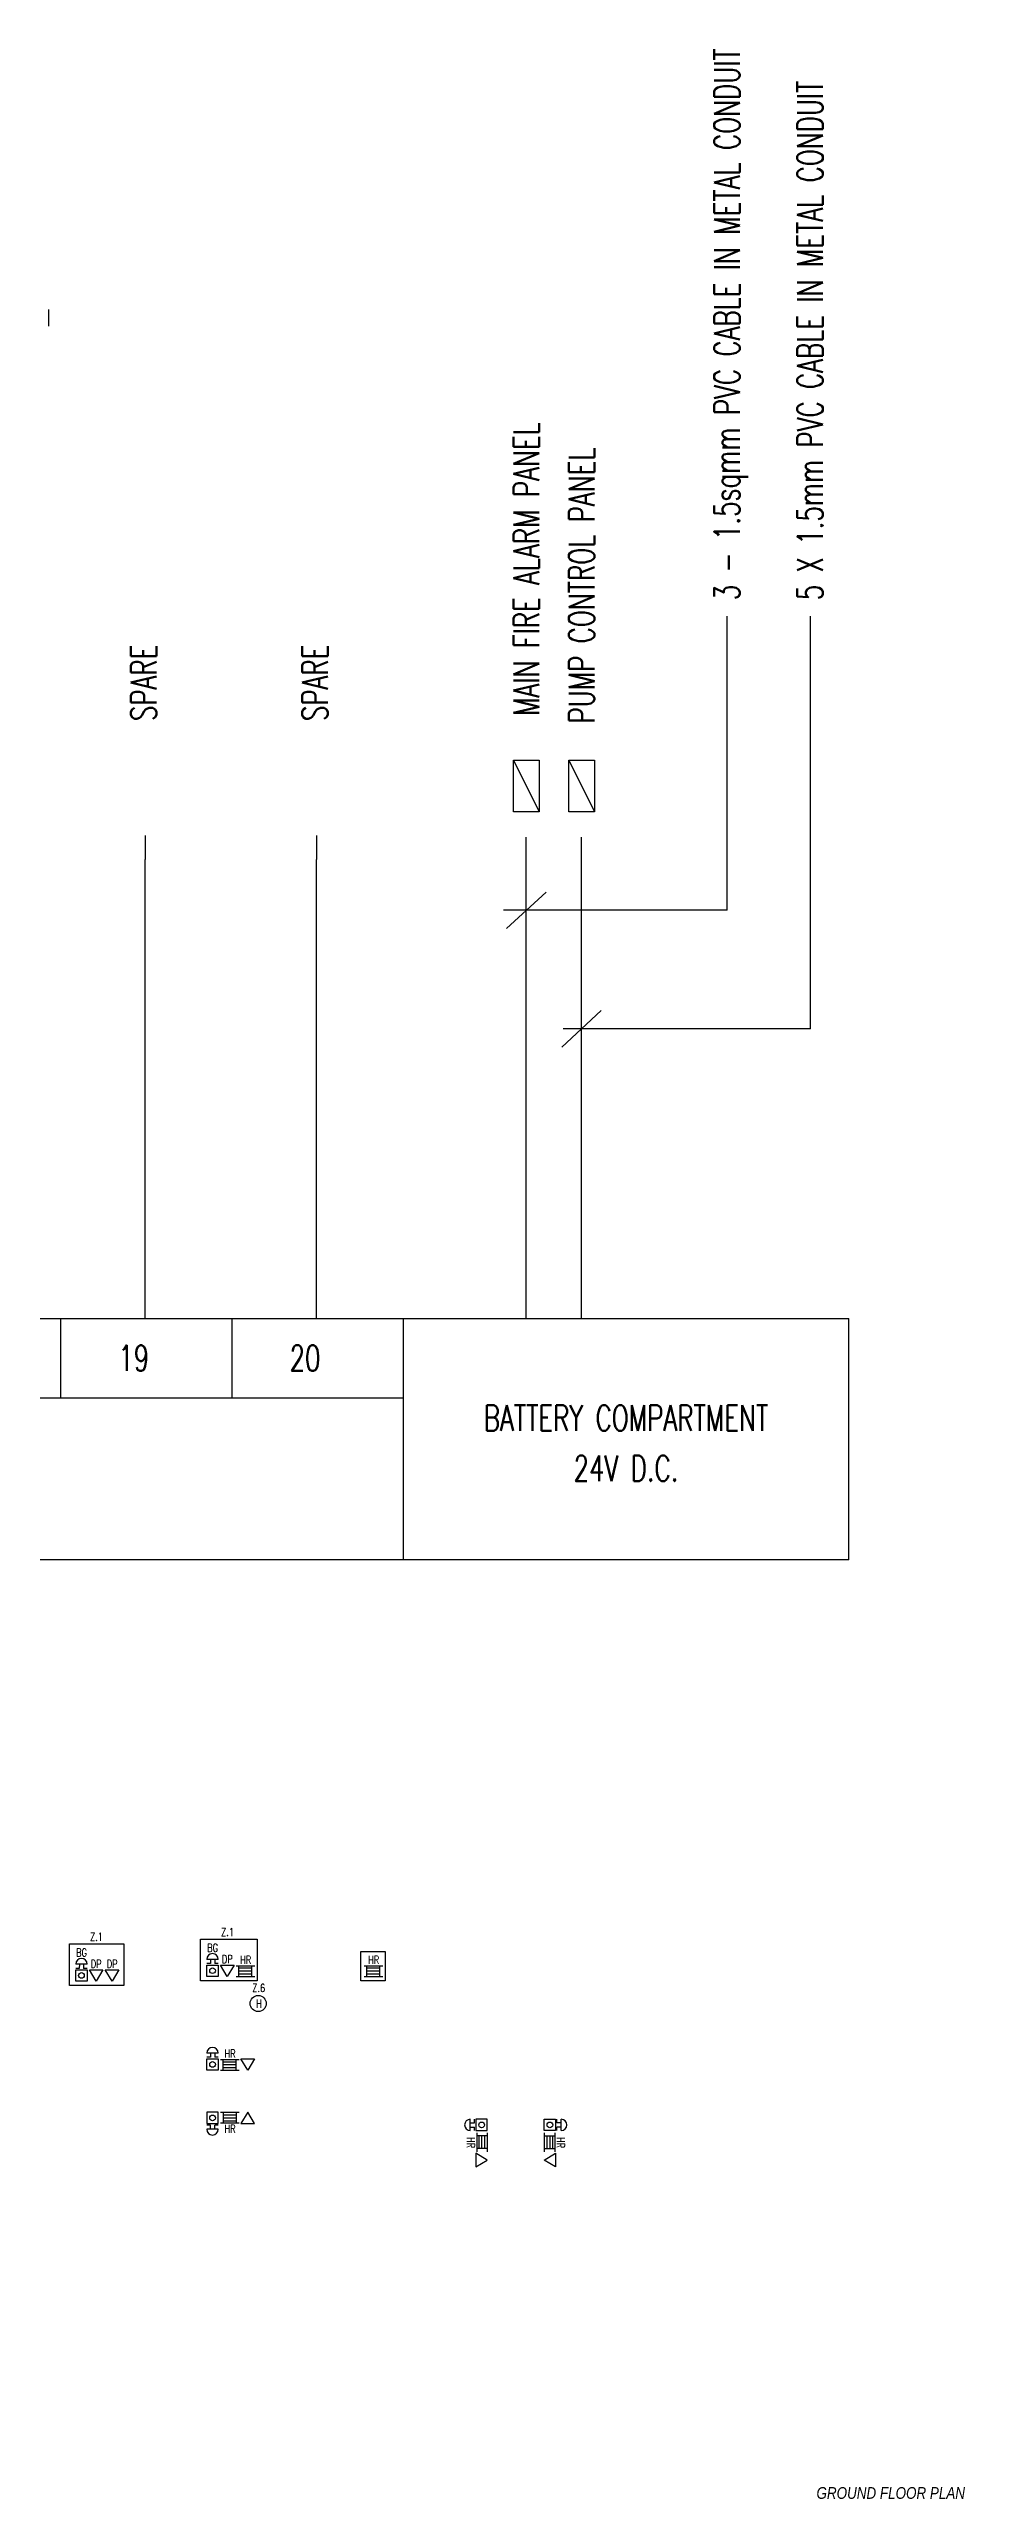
# Model space of a CAD drawing. Extents: x 134044 to 2458691, y -1196082 to 3409924.
# Drawn here: x 135460 to 135716, y 153459 to 154145 of the extents above; entities that cross this region are included whole.
import ezdxf
from ezdxf.enums import TextEntityAlignment as Align

# ---------------------------------------------------------------- set-up
doc = ezdxf.new("R2010")
doc.units = 0
doc.layers.get('0').update_dxf_attribs({"linetype": 'CONTINUOUS'})
for name, color, linetype in [('1', 251, 'CONTINUOUS'), ('BUILD', 8, 'CONTINUOUS'), ('COL-BOMBA', 10, 'CONTINUOUS'), ('FAPOINT', 1, 'CONTINUOUS'), ('FF', 1, 'CONTINUOUS'), ('FF_GRID_LINE', 8, 'CONTINUOUS'), ('TNB', 2, 'CONTINUOUS')]:
    doc.layers.add(name, color=color, linetype=linetype)
doc.styles.add('ARIAL_NARROW_ITALIC', font='ARIALNI.TTF')
doc.styles.add('PLOT02__REVB$0$NARROW', font='SIMPLEX', dxfattribs={"width": 0.75})
doc.styles.add('ROMANS', font='ROMANS.SHX', dxfattribs={"width": 0.8})

msp = doc.modelspace()

# ---------------------------------------------------------------- linework, layer by layer
at = {"color": 1}
for p, q in [((135467.572, 153604.001), (135467.575, 153607.183)), ((135468.57, 153607.579), (135467.575, 153607.58)), ((135467.575, 153607.183), (135470.756, 153607.179)), ((135470.758, 153608.77), (135467.577, 153608.773)), ((135468.571, 153608.772), (135468.57, 153607.579)), ((135469.764, 153608.771), (135469.763, 153607.578)), ((135470.757, 153607.577), (135469.763, 153607.578)), ((135470.756, 153607.179), (135470.753, 153603.998)), ((135471.369, 153607.177), (135475.187, 153607.188)), ((135473.274, 153604.001), (135471.369, 153607.177)), ((135475.187, 153607.188), (135473.274, 153604.001)), ((135475.836, 153607.177), (135479.654, 153607.188)), ((135477.741, 153604.001), (135475.836, 153607.177)), ((135479.654, 153607.188), (135477.741, 153604.001)), ((135504.249, 153605.334), (135504.252, 153608.515)), ((135505.247, 153608.912), (135504.252, 153608.913)), ((135504.252, 153608.515), (135507.434, 153608.512)), ((135507.435, 153610.103), (135504.254, 153610.106)), ((135505.248, 153610.105), (135505.247, 153608.912)), ((135506.441, 153610.104), (135506.44, 153608.911)), ((135507.434, 153608.909), (135506.44, 153608.911)), ((135507.434, 153608.512), (135507.43, 153605.33)), ((135508.046, 153608.51), (135511.864, 153608.52)), ((135509.952, 153605.334), (135508.046, 153608.51)), ((135511.864, 153608.52), (135509.952, 153605.334)), ((135507.435, 153583.881), (135504.254, 153583.884)), ((135505.248, 153583.883), (135505.247, 153582.69)), ((135506.441, 153583.882), (135506.44, 153582.689)), ((135504.249, 153579.112), (135504.252, 153582.293)), ((135505.247, 153582.69), (135504.252, 153582.691)), ((135504.252, 153582.293), (135507.434, 153582.29)), ((135507.434, 153582.688), (135506.44, 153582.689)), ((135507.434, 153582.29), (135507.43, 153579.109)), ((135513.78, 153582.288), (135517.598, 153582.299)), ((135515.685, 153579.112), (135513.78, 153582.288)), ((135517.598, 153582.299), (135515.685, 153579.112)), ((135504.249, 153567.314), (135504.252, 153564.132)), ((135504.252, 153564.132), (135507.434, 153564.135)), ((135505.247, 153563.735), (135504.252, 153563.734)), ((135507.435, 153562.545), (135504.254, 153562.541)), ((135505.248, 153562.542), (135505.247, 153563.735)), ((135507.434, 153563.738), (135506.44, 153563.737)), ((135506.441, 153562.544), (135506.44, 153563.737)), ((135507.434, 153564.135), (135507.43, 153567.317)), ((135515.685, 153567.314), (135513.78, 153564.137)), ((135513.78, 153564.137), (135517.598, 153564.127)), ((135517.598, 153564.127), (135515.685, 153567.314)), ((135577.96, 153562.178), (135577.956, 153565.359)), ((135577.957, 153564.365), (135579.15, 153564.366)), ((135577.958, 153563.172), (135579.152, 153563.173)), ((135579.15, 153564.366), (135579.149, 153565.361)), ((135579.153, 153562.179), (135579.152, 153563.173)), ((135582.728, 153565.364), (135579.547, 153565.361)), ((135579.547, 153565.361), (135579.55, 153562.18)), ((135598.647, 153565.364), (135601.829, 153565.361)), ((135601.829, 153565.361), (135601.826, 153562.18)), ((135602.223, 153562.179), (135602.224, 153563.173)), ((135603.417, 153563.172), (135602.224, 153563.173)), ((135602.226, 153564.366), (135602.227, 153565.361)), ((135603.419, 153564.365), (135602.226, 153564.366)), ((135603.416, 153562.178), (135603.42, 153565.359)), ((135579.552, 153555.834), (135579.542, 153552.016)), ((135579.55, 153562.18), (135582.732, 153562.183)), ((135582.728, 153553.928), (135579.552, 153555.834)), ((135601.826, 153562.18), (135598.644, 153562.183)), ((135598.647, 153553.928), (135601.824, 153555.834)), ((135601.824, 153555.834), (135601.834, 153552.016)), ((135579.542, 153552.016), (135582.728, 153553.928)), ((135601.834, 153552.016), (135598.647, 153553.928))]:
    msp.add_line(p, q, dxfattribs=at)
for points in [[(135465.817, 153614.402), (135481.025, 153614.402), (135481.025, 153602.761), (135465.817, 153602.761)], [(135502.494, 153615.735), (135518.315, 153615.735), (135518.315, 153604.094), (135502.494, 153604.094)], [(135547.301, 153612.321), (135554.11, 153612.321), (135554.11, 153604.094), (135547.301, 153604.094)]]:
    msp.add_lwpolyline(points, close=True, dxfattribs=at)
for centre in [(135469.164, 153605.59), (135505.841, 153606.923), (135505.841, 153580.701), (135505.841, 153565.724), (135581.139, 153563.772), (135600.237, 153563.772)]:
    msp.add_circle(centre, 0.795, dxfattribs=at)
at = {"color": 1, "linetype": 'BYBLOCK'}
msp.add_circle((135518.624, 153597.739), 2.25, dxfattribs=at)
at = {"color": 1}
for centre, start, end in [((135469.167, 153608.772), 359.939669, 179.939669), ((135505.845, 153610.104), 359.939669, 179.939669), ((135505.845, 153583.882), 359.939669, 179.939669), ((135505.845, 153562.543), 180.060331, 0.060331), ((135577.958, 153563.769), 90.060331, 270.060331), ((135603.418, 153563.769), 269.939669, 89.939669)]:
    msp.add_arc(centre, 1.591, start, end, dxfattribs=at)
at = {"layer": '1', "linetype": 'CONTINUOUS'}
msp.add_line((135460.082, 154067.07), (135460.082, 154071.751), dxfattribs=at)
msp.add_line((135460.082, 154067.07), (135460.082, 154071.751), dxfattribs=at)
at = {"layer": 'COL-BOMBA'}
for p, q in [((135486.975, 153924.527), (135486.975, 153917.886)), ((135534.913, 153924.527), (135534.913, 153917.886))]:
    msp.add_line(p, q, dxfattribs=at)
at = {"layer": 'FAPOINT', "color": 1, "linetype": 'BYBLOCK'}
for p, q in [((135512.434, 153608.3), (135517.693, 153608.3)), ((135512.434, 153605.329), (135517.693, 153605.329)), ((135513.217, 153605.329), (135513.217, 153608.3)), ((135513.217, 153607.69), (135516.842, 153607.69)), ((135513.217, 153606.924), (135516.842, 153606.924)), ((135513.217, 153606.095), (135516.842, 153606.095)), ((135516.842, 153605.329), (135516.842, 153608.3)), ((135548.23, 153608.3), (135553.488, 153608.3)), ((135548.23, 153605.329), (135553.488, 153605.329)), ((135549.012, 153605.329), (135549.012, 153608.3)), ((135549.012, 153607.69), (135552.637, 153607.69)), ((135549.012, 153606.924), (135552.637, 153606.924)), ((135549.012, 153606.095), (135552.637, 153606.095)), ((135552.637, 153605.329), (135552.637, 153608.3)), ((135508.068, 153582.078), (135513.326, 153582.078)), ((135508.068, 153579.107), (135513.326, 153579.107)), ((135508.851, 153579.107), (135508.851, 153582.078)), ((135508.851, 153581.468), (135512.476, 153581.468)), ((135508.851, 153580.702), (135512.476, 153580.702)), ((135508.851, 153579.874), (135512.476, 153579.874)), ((135512.476, 153579.107), (135512.476, 153582.078)), ((135508.068, 153567.318), (135513.326, 153567.318)), ((135508.068, 153564.348), (135513.326, 153564.348)), ((135508.851, 153567.318), (135508.851, 153564.348)), ((135508.851, 153566.552), (135512.476, 153566.552)), ((135508.851, 153565.723), (135512.476, 153565.723)), ((135508.851, 153564.957), (135512.476, 153564.957)), ((135512.476, 153567.318), (135512.476, 153564.348)), ((135579.763, 153561.545), (135579.763, 153556.287)), ((135582.733, 153560.763), (135579.763, 153560.763)), ((135582.733, 153557.137), (135579.763, 153557.137)), ((135580.372, 153560.763), (135580.372, 153557.137)), ((135581.138, 153560.763), (135581.138, 153557.137)), ((135581.967, 153560.763), (135581.967, 153557.137)), ((135582.733, 153561.545), (135582.733, 153556.287)), ((135598.643, 153561.545), (135598.643, 153556.287)), ((135598.643, 153560.763), (135601.613, 153560.763)), ((135598.643, 153557.137), (135601.613, 153557.137)), ((135599.409, 153560.763), (135599.409, 153557.137)), ((135600.238, 153560.763), (135600.238, 153557.137)), ((135601.004, 153560.763), (135601.004, 153557.137)), ((135601.613, 153561.545), (135601.613, 153556.287))]:
    msp.add_line(p, q, dxfattribs=at)
at = {"layer": 'FF', "color": 7, "linetype": 'CONTINUOUS'}
for p, q in [((135649.885, 153903.661), (135649.885, 153985.988)), ((135673.173, 153870.473), (135673.173, 153985.988)), ((135599.163, 153908.752), (135588.127, 153898.571)), ((135649.885, 153903.661), (135587.262, 153903.661)), ((135614.626, 153875.564), (135603.59, 153865.383)), ((135673.173, 153870.473), (135603.96, 153870.473))]:
    msp.add_line(p, q, dxfattribs=at)
at = {"layer": 'FF', "color": 1}
for p, q in [((135593.645, 153789.403), (135593.645, 153924.107)), ((135609.108, 153789.403), (135609.108, 153924.107)), ((135486.975, 153789.403), (135486.975, 153917.886)), ((135534.913, 153789.403), (135534.913, 153917.886)), ((135593.645, 153789.403), (135593.645, 153903.661)), ((135609.108, 153789.403), (135609.108, 153870.473)), ((134749.831, 153789.403), (135683.861, 153789.403)), ((135463.371, 153767.256), (135463.371, 153789.403)), ((135511.309, 153767.256), (135511.309, 153789.403)), ((135683.861, 153721.862), (135683.861, 153789.403)), ((134558.077, 153767.256), (135559.247, 153767.256)), ((135683.861, 153721.862), (134558.077, 153721.862))]:
    msp.add_line(p, q, dxfattribs=at)
at = {"layer": 'FF', "color": 1, "linetype": 'BYBLOCK'}
msp.add_line((135559.247, 153721.862), (135559.247, 153789.403), dxfattribs=at)
at = {"layer": 'FF_GRID_LINE', "color": 1}
for p, q in [((135470.753, 153603.998), (135467.572, 153604.001)), ((135507.43, 153605.33), (135504.249, 153605.334)), ((135507.43, 153579.109), (135504.249, 153579.112)), ((135507.43, 153567.317), (135504.249, 153567.314)), ((135582.732, 153562.183), (135582.728, 153565.364)), ((135598.644, 153562.183), (135598.647, 153565.364))]:
    msp.add_line(p, q, dxfattribs=at)
at = {"layer": 'TNB', "color": 1}
for p, q in [((135590.05, 153945.607), (135597.24, 153945.607)), ((135590.05, 153945.607), (135597.24, 153931.226)), ((135590.05, 153931.226), (135590.05, 153945.607)), ((135597.24, 153945.607), (135597.24, 153931.226)), ((135605.512, 153945.607), (135612.703, 153945.607)), ((135605.512, 153945.607), (135612.703, 153931.226)), ((135605.512, 153931.226), (135605.512, 153945.607)), ((135612.703, 153945.607), (135612.703, 153931.226)), ((135597.24, 153931.226), (135590.05, 153931.226)), ((135612.703, 153931.226), (135605.512, 153931.226))]:
    msp.add_line(p, q, dxfattribs=at)

# ---------------------------------------------------------------- texts
at = {"color": 1, "linetype": 'BYBLOCK', "style": 'PLOT02__REVB$0$NARROW', "width": 0.75}
for s, height, p in [('Z.1', 2.2387, (135471.579, 153615.297, 0.077)), ('Z.1', 2.2387, (135508.256, 153616.629, 0.077)), ('BG', 2.2387, (135467.689, 153610.889, 0.077)), ('BG', 2.2387, (135504.366, 153612.222, 0.077)), ('DP', 2.2387, (135508.475, 153609.042, 0.077)), ('HR', 2.2387, (135513.584, 153608.826, 0.077)), ('HR', 2.2387, (135549.379, 153608.826, 0.077)), ('DP', 2.2387, (135471.798, 153607.709, 0.077)), ('DP', 2.2387, (135476.265, 153607.709, 0.077)), ('Z.6', 2.2387, (135516.968, 153600.972, 0.077)), ('H', 2.255, (135518.065, 153596.569, 7592.521)), ('HR', 2.2387, (135509.217, 153582.604, 0.077)), ('HR', 2.2387, (135509.217, 153561.582, 0.077))]:
    msp.add_text(s, height=height, dxfattribs=at).set_placement(p)
for p in [(135576.997, 153560.396, 0.077), (135602.14, 153560.396, 0.077)]:
    msp.add_text('HR', height=2.2387, rotation=270, dxfattribs=at).set_placement(p)
at = {"layer": 'BUILD', "color": 0, "linetype": 'BYBLOCK', "style": 'ARIAL_NARROW_ITALIC'}
msp.add_text('GROUND FLOOR PLAN ', height=3.28125, dxfattribs=at).set_placement((135674.844, 153459.146))
at = {"layer": 'FF', "color": 1, "style": 'ROMANS', "width": 0.7}
for s, height, p in [('3 - 1.5sqmm PVC CABLE IN METAL CONDUIT', 7.19074, (135653.366, 153990.404)), ('5 X 1.5mm PVC CABLE IN METAL CONDUIT', 7.19074, (135676.654, 153990.404)), ('SPARE', 7.1907, (135490.159, 153956.595)), ('SPARE', 7.1907, (135538.098, 153956.595))]:
    msp.add_text(s, height=height, rotation=90, dxfattribs=at).set_placement(p)
for s, p in [('MAIN FIRE ALARM PANEL', (135597.24, 154040.188)), ('PUMP CONTROL PANEL', (135612.703, 154033.133))]:
    msp.add_text(s, height=7.19074, rotation=90, dxfattribs=at).set_placement(p, align=Align.RIGHT)
for s, p in [('19', (135488.098, 153774.734)), ('20', (135536.036, 153774.734))]:
    msp.add_text(s, height=7.1907, dxfattribs=at).set_placement(p, align=Align.RIGHT)
for s, height, p in [('BATTERY COMPARTMENT', 7.19074, (135621.554, 153757.973)), ('24V D.C.', 7.1907, (135621.554, 153743.892))]:
    msp.add_text(s, height=height, dxfattribs=at).set_placement(p, align=Align.CENTER)

doc.saveas('drawing.dxf')
